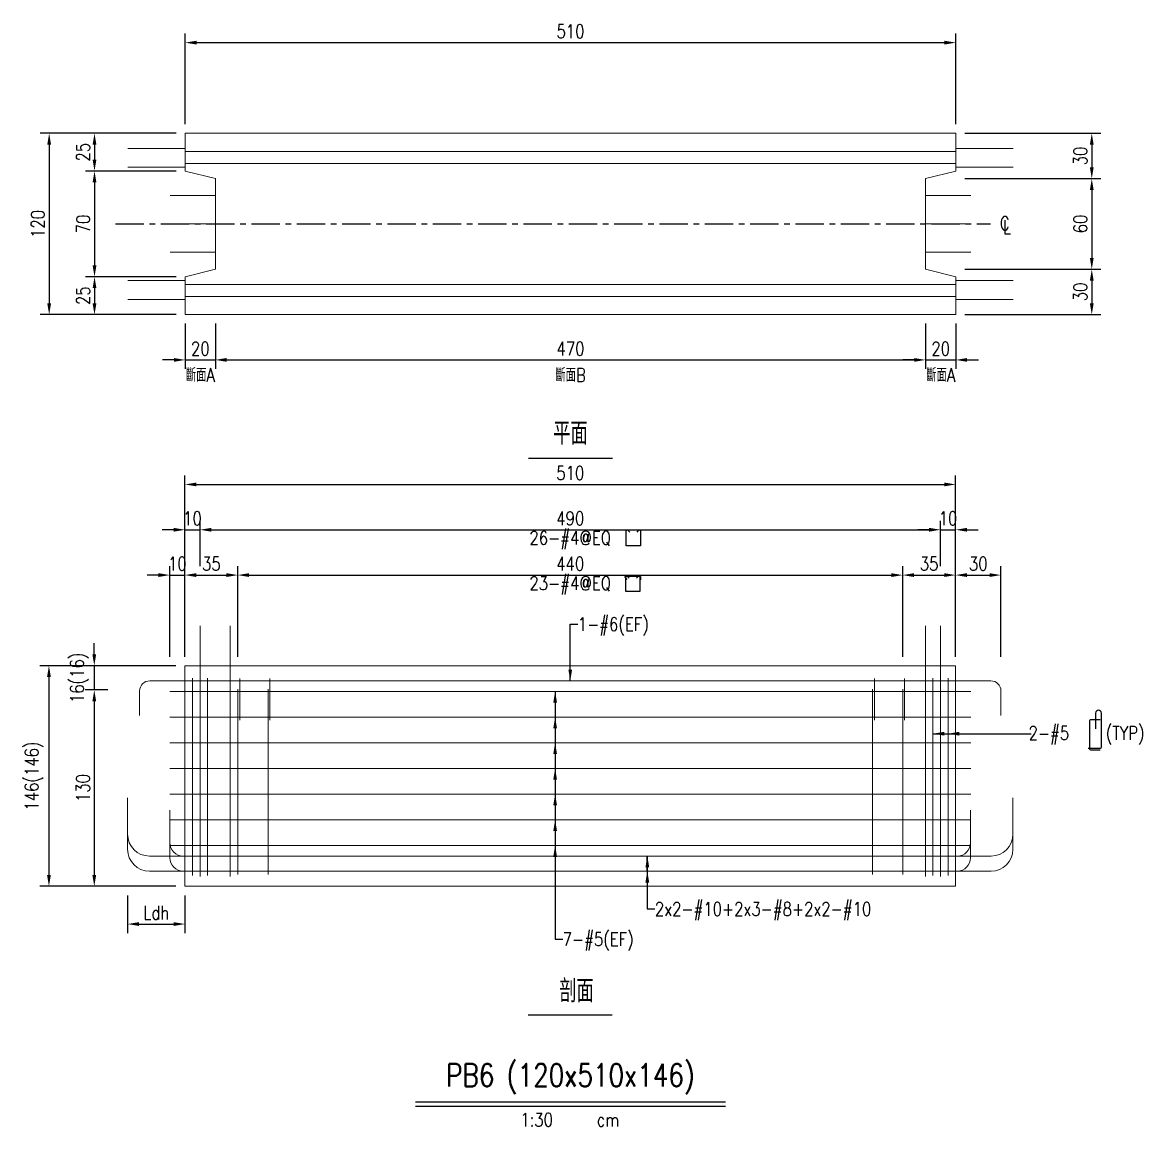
# Model space of a CAD drawing. Extents: x -4754 to 10419, y -19960 to 3841.
# Drawn here: x 9506 to 10247, y 1833 to 2564 of the extents above; entities that cross this region are included whole.
import ezdxf
from ezdxf.enums import TextEntityAlignment as Align

# ---------------------------------------------------------------- set-up
doc = ezdxf.new("R2010")
doc.units = 0
doc.header["$LTSCALE"] = 3
doc.linetypes.add('CENTER', pattern=[2, 1.25, -0.25, 0.25, -0.25])
doc.layers.get('0').update_dxf_attribs({"linetype": 'CONTINUOUS'})
doc.layers.add('HB_0', color=7, linetype='CONTINUOUS', transparency=0.5)
for name, color, linetype in [('HB_DIM', 1, 'CONTINUOUS'), ('HB_TXT_CTEXT', 2, 'CONTINUOUS'), ('鋼筋', 3, 'CONTINUOUS')]:
    doc.layers.add(name, color=color, linetype=linetype)
doc.styles.get("Standard").update_dxf_attribs({"font": 'ROMANS.shx', "width": 0.8, "bigfont": 'LCHINA.shx'})
doc.dimstyles.new('30', dxfattribs={"dimscale": 3, "dimtxt": 3, "dimasz": 2.5, "dimexe": 2, "dimexo": 2, "dimgap": 1, "dimtad": 1, "dimdsep": 46, "dimtxsty": 'Standard', "dimcen": 0, "dimclrd": 256, "dimclre": 256, "dimclrt": 2, "dimadec": 0, "dimazin": 0, "dimtfac": 1, "dimtix": 1, "dimtmove": 2, "dimatfit": 3, "dimfxl": 1, "dimtolj": 1, "dimtzin": 0, "dimarcsym": 0})

# ---------------------------------------------------------------- blocks, each defined once
blk = doc.blocks.new('beam_Topview')
at = {"layer": 'HB_TXT_CTEXT', "color": 4, "linetype": 'Continuous'}
blk.add_line((-27.76, 0), (27.76, 0), dxfattribs=at)
at = {"layer": 'HB_TXT_CTEXT', "color": 4, "linetype": 'Continuous', "width": 0.8}
blk.add_text('平面', height=15, rotation=360, dxfattribs=at).set_placement((0, 16.5), align=Align.MIDDLE)
blk = doc.blocks.new('beam_title')
at = {"layer": 'HB_TXT_CTEXT', "color": 3, "linetype": 'Continuous'}
blk.add_line((-102.52, 3), (102.52, 3), dxfattribs=at)
at = {"layer": 'HB_TXT_CTEXT', "color": 1, "linetype": 'Continuous'}
blk.add_line((-102.52, 0), (102.52, 0), dxfattribs=at)
at = {"color": 3, "linetype": 'Continuous', "width": 0.8}
blk.add_attdef('A', text='', height=15, dxfattribs=at).set_placement((0, 19.49), align=Align.MIDDLE)
at = {"color": 2, "linetype": 'Continuous', "width": 0.8}
for tag, p in [('1:30', (-22.44, -9)), ('CM', (24.84, -9))]:
    blk.add_attdef(tag, text='', height=9, dxfattribs=at).set_placement(p, align=Align.MIDDLE)
blk = doc.blocks.new('*D257')
at = {"layer": 'HB_DIM', "linetype": 'Continuous', "lineweight": -2}
for p, q in [((9613.72, 2496.95), (9613.72, 2556.95)), ((9621.22, 2550.95), (10116.22, 2550.95)), ((10123.72, 2496.95), (10123.72, 2556.95))]:
    blk.add_line(p, q, dxfattribs=at)
at = {"layer": 'HB_DIM'}
for points in [[(9621.22, 2552.2), (9621.22, 2549.7), (9613.72, 2550.95)], [(10116.22, 2549.7), (10116.22, 2552.2), (10123.72, 2550.95)]]:
    blk.add_solid(points, dxfattribs=at)
at = {"layer": 'HB_DIM', "color": 2, "linetype": 'Continuous', "insert": (9868.72, 2558.45), "char_height": 9, "attachment_point": 5, "rotation": 0}
blk.add_mtext('\\A1;510', dxfattribs=at)
blk = doc.blocks.new('*D258')
at = {"layer": 'HB_DIM', "linetype": 'Continuous', "lineweight": -2}
for p, q in [((9613.72, 2364.95), (9613.72, 2334.95)), ((9633.72, 2364.95), (9633.72, 2334.95)), ((9606.22, 2340.95), (9598.72, 2340.95)), ((9613.72, 2340.95), (9633.72, 2340.95)), ((9641.22, 2340.95), (9648.72, 2340.95))]:
    blk.add_line(p, q, dxfattribs=at)
at = {"layer": 'HB_DIM'}
for points in [[(9606.22, 2339.7), (9606.22, 2342.2), (9613.72, 2340.95)], [(9641.22, 2342.2), (9641.22, 2339.7), (9633.72, 2340.95)]]:
    blk.add_solid(points, dxfattribs=at)
at = {"layer": 'HB_DIM', "color": 2, "linetype": 'Continuous', "insert": (9623.72, 2348.45), "char_height": 9, "attachment_point": 5, "rotation": 0}
blk.add_mtext('\\A1;20', dxfattribs=at)
blk = doc.blocks.new('*D259')
at = {"layer": 'HB_DIM', "linetype": 'Continuous', "lineweight": -2}
for p, q in [((9633.72, 2364.95), (9633.72, 2334.95)), ((10103.72, 2364.95), (10103.72, 2334.95)), ((9641.22, 2340.95), (10096.22, 2340.95))]:
    blk.add_line(p, q, dxfattribs=at)
at = {"layer": 'HB_DIM'}
for points in [[(9641.22, 2342.2), (9641.22, 2339.7), (9633.72, 2340.95)], [(10096.22, 2339.7), (10096.22, 2342.2), (10103.72, 2340.95)]]:
    blk.add_solid(points, dxfattribs=at)
at = {"layer": 'HB_DIM', "color": 2, "linetype": 'Continuous', "insert": (9868.72, 2348.45), "char_height": 9, "attachment_point": 5, "rotation": 0}
blk.add_mtext('\\A1;470', dxfattribs=at)
blk = doc.blocks.new('*D260')
at = {"layer": 'HB_DIM', "linetype": 'Continuous', "lineweight": -2}
for p, q in [((10103.72, 2364.95), (10103.72, 2334.95)), ((10123.72, 2364.95), (10123.72, 2334.95)), ((10096.22, 2340.95), (10088.72, 2340.95)), ((10103.72, 2340.95), (10123.72, 2340.95)), ((10131.22, 2340.95), (10138.72, 2340.95))]:
    blk.add_line(p, q, dxfattribs=at)
at = {"layer": 'HB_DIM'}
for points in [[(10096.22, 2339.7), (10096.22, 2342.2), (10103.72, 2340.95)], [(10131.22, 2342.2), (10131.22, 2339.7), (10123.72, 2340.95)]]:
    blk.add_solid(points, dxfattribs=at)
at = {"layer": 'HB_DIM', "color": 2, "linetype": 'Continuous', "insert": (10113.72, 2348.45), "char_height": 9, "attachment_point": 5, "rotation": 0}
blk.add_mtext('\\A1;20', dxfattribs=at)
blk = doc.blocks.new('*D261')
at = {"layer": 'HB_DIM', "linetype": 'Continuous', "lineweight": -2}
for p, q in [((9607.72, 2490.95), (9517.72, 2490.95)), ((9523.72, 2483.45), (9523.72, 2378.45)), ((9607.72, 2370.95), (9517.72, 2370.95))]:
    blk.add_line(p, q, dxfattribs=at)
at = {"layer": 'HB_DIM'}
for points in [[(9524.97, 2483.45), (9522.47, 2483.45), (9523.72, 2490.95)], [(9522.47, 2378.45), (9524.97, 2378.45), (9523.72, 2370.95)]]:
    blk.add_solid(points, dxfattribs=at)
at = {"layer": 'HB_DIM', "color": 2, "linetype": 'Continuous', "insert": (9516.22, 2430.95), "char_height": 9, "attachment_point": 5, "rotation": 90}
blk.add_mtext('\\A1;120', dxfattribs=at)
blk = doc.blocks.new('*D262')
at = {"layer": 'HB_DIM', "linetype": 'Continuous', "lineweight": -2}
for p, q in [((9607.72, 2490.95), (9547.72, 2490.95)), ((9553.72, 2483.45), (9553.72, 2473.45)), ((9607.72, 2465.95), (9547.72, 2465.95))]:
    blk.add_line(p, q, dxfattribs=at)
at = {"layer": 'HB_DIM'}
for points in [[(9554.97, 2483.45), (9552.47, 2483.45), (9553.72, 2490.95)], [(9552.47, 2473.45), (9554.97, 2473.45), (9553.72, 2465.95)]]:
    blk.add_solid(points, dxfattribs=at)
at = {"layer": 'HB_DIM', "color": 2, "linetype": 'Continuous', "insert": (9546.22, 2478.45), "char_height": 9, "attachment_point": 5, "rotation": 90}
blk.add_mtext('\\A1;25', dxfattribs=at)
blk = doc.blocks.new('*D263')
at = {"layer": 'HB_DIM', "linetype": 'Continuous', "lineweight": -2}
for p, q in [((9607.72, 2465.95), (9547.72, 2465.95)), ((9553.72, 2458.45), (9553.72, 2403.45)), ((9607.72, 2395.95), (9547.72, 2395.95))]:
    blk.add_line(p, q, dxfattribs=at)
at = {"layer": 'HB_DIM'}
for points in [[(9554.97, 2458.45), (9552.47, 2458.45), (9553.72, 2465.95)], [(9552.47, 2403.45), (9554.97, 2403.45), (9553.72, 2395.95)]]:
    blk.add_solid(points, dxfattribs=at)
at = {"layer": 'HB_DIM', "color": 2, "linetype": 'Continuous', "insert": (9546.22, 2430.95), "char_height": 9, "attachment_point": 5, "rotation": 90}
blk.add_mtext('\\A1;70', dxfattribs=at)
blk = doc.blocks.new('*D264')
at = {"layer": 'HB_DIM', "linetype": 'Continuous', "lineweight": -2}
for p, q in [((9607.72, 2395.95), (9547.72, 2395.95)), ((9553.72, 2388.45), (9553.72, 2378.45)), ((9607.72, 2370.95), (9547.72, 2370.95))]:
    blk.add_line(p, q, dxfattribs=at)
at = {"layer": 'HB_DIM'}
for points in [[(9554.97, 2388.45), (9552.47, 2388.45), (9553.72, 2395.95)], [(9552.47, 2378.45), (9554.97, 2378.45), (9553.72, 2370.95)]]:
    blk.add_solid(points, dxfattribs=at)
at = {"layer": 'HB_DIM', "color": 2, "linetype": 'Continuous', "insert": (9546.22, 2383.45), "char_height": 9, "attachment_point": 5, "rotation": 90}
blk.add_mtext('\\A1;25', dxfattribs=at)
blk = doc.blocks.new('*D265')
at = {"layer": 'HB_DIM', "linetype": 'Continuous', "lineweight": -2}
for p, q in [((10129.72, 2490.95), (10219.72, 2490.95)), ((10213.72, 2483.45), (10213.72, 2468.45)), ((10129.72, 2460.95), (10219.72, 2460.95))]:
    blk.add_line(p, q, dxfattribs=at)
at = {"layer": 'HB_DIM'}
for points in [[(10214.97, 2483.45), (10212.47, 2483.45), (10213.72, 2490.95)], [(10212.47, 2468.45), (10214.97, 2468.45), (10213.72, 2460.95)]]:
    blk.add_solid(points, dxfattribs=at)
at = {"layer": 'HB_DIM', "color": 2, "linetype": 'Continuous', "insert": (10206.22, 2475.95), "char_height": 9, "attachment_point": 5, "rotation": 90}
blk.add_mtext('\\A1;30', dxfattribs=at)
blk = doc.blocks.new('*D266')
at = {"layer": 'HB_DIM', "linetype": 'Continuous', "lineweight": -2}
for p, q in [((10129.72, 2460.95), (10219.72, 2460.95)), ((10213.72, 2453.45), (10213.72, 2408.45)), ((10129.72, 2400.95), (10219.72, 2400.95))]:
    blk.add_line(p, q, dxfattribs=at)
at = {"layer": 'HB_DIM'}
for points in [[(10214.97, 2453.45), (10212.47, 2453.45), (10213.72, 2460.95)], [(10212.47, 2408.45), (10214.97, 2408.45), (10213.72, 2400.95)]]:
    blk.add_solid(points, dxfattribs=at)
at = {"layer": 'HB_DIM', "color": 2, "linetype": 'Continuous', "insert": (10206.22, 2430.95), "char_height": 9, "attachment_point": 5, "rotation": 90}
blk.add_mtext('\\A1;60', dxfattribs=at)
blk = doc.blocks.new('*D267')
at = {"layer": 'HB_DIM', "linetype": 'Continuous', "lineweight": -2}
for p, q in [((10129.72, 2400.95), (10219.72, 2400.95)), ((10213.72, 2393.45), (10213.72, 2378.45)), ((10129.72, 2370.95), (10219.72, 2370.95))]:
    blk.add_line(p, q, dxfattribs=at)
at = {"layer": 'HB_DIM'}
for points in [[(10214.97, 2393.45), (10212.47, 2393.45), (10213.72, 2400.95)], [(10212.47, 2378.45), (10214.97, 2378.45), (10213.72, 2370.95)]]:
    blk.add_solid(points, dxfattribs=at)
at = {"layer": 'HB_DIM', "color": 2, "linetype": 'Continuous', "insert": (10206.22, 2385.95), "char_height": 9, "attachment_point": 5, "rotation": 90}
blk.add_mtext('\\A1;30', dxfattribs=at)
blk = doc.blocks.new('cl')
at = {"layer": 'HB_TXT_CTEXT', "linetype": 'Continuous', "width": 0.8}
for s, p in [('C', (-0.18, 0.11)), ('L', (0.23, -0.56))]:
    blk.add_text(s, height=2.5, dxfattribs=at).set_placement(p, align=Align.MIDDLE)
blk = doc.blocks.new('beam_SectionSide')
at = {"layer": 'HB_TXT_CTEXT', "color": 4, "linetype": 'Continuous'}
blk.add_line((-27.76, 0), (27.76, 0), dxfattribs=at)
at = {"layer": 'HB_TXT_CTEXT', "color": 4, "linetype": 'Continuous', "width": 0.8}
blk.add_text(' 剖面', height=15, rotation=360, dxfattribs=at).set_placement((0, 16.5), align=Align.MIDDLE)
blk = doc.blocks.new('rebar_arrowD')
at = {"color": 1, "linetype": 'Continuous'}
blk.add_solid([(-1.25, -7.5), (0, 0), (1.25, -7.5)], dxfattribs=at)
blk = doc.blocks.new('*D510')
at = {"layer": 'HB_DIM', "linetype": 'Continuous', "lineweight": -2}
for p, q in [((9575.62, 1986.51), (9575.62, 1961.51)), ((9613.57, 1986.51), (9613.57, 1961.51)), ((9583.12, 1967.51), (9606.07, 1967.51))]:
    blk.add_line(p, q, dxfattribs=at)
at = {"layer": 'HB_DIM'}
for points in [[(9583.12, 1968.76), (9583.12, 1966.26), (9575.62, 1967.51)], [(9606.07, 1966.26), (9606.07, 1968.76), (9613.57, 1967.51)]]:
    blk.add_solid(points, dxfattribs=at)
at = {"layer": 'HB_DIM', "color": 2, "linetype": 'Continuous', "insert": (9594.6, 1975.01), "char_height": 9, "attachment_point": 5, "rotation": 0}
blk.add_mtext('\\A1;Ldh', dxfattribs=at)
blk = doc.blocks.new('rebar_arrowU')
at = {"color": 1, "linetype": 'Continuous'}
blk.add_solid([(-1.25, -7.5), (0, 0), (1.25, -7.5)], dxfattribs=at)
blk = doc.blocks.new('rebar_arrowL')
at = {"color": 1, "linetype": 'Continuous', "extrusion": (0, 0, -1)}
blk.add_solid([(-7.5, 1.25), (0, 0), (-7.5, -1.25)], dxfattribs=at)
blk = doc.blocks.new('rebar_2Tie_180_90')
at = {"layer": 'HB_TXT_CTEXT', "linetype": 'Continuous'}
for points in [[(46.52, -8.69), (46.52, 13.68, 1), (42.68, 13.68), (42.68, 3.28)], [(45.67, 9.28), (39.8, 9.28, 0.414214), (38.6, 8.08), (38.6, -9.57)], [(46.52, -8.69, -0.414214), (45.32, -9.89), (37.81, -9.89)], [(38.6, -9.57, 0.414214), (39.8, -10.77), (45.67, -10.77)]]:
    blk.add_lwpolyline(points, format="xyb", dxfattribs=at)
at = {"color": 2, "linetype": 'Continuous', "width": 0.8}
for tag, p in [('2-D16', (-1.67, 0.43)), ('(TYP)', (49.39, 0.45))]:
    blk.add_attdef(tag, text='', height=9, dxfattribs=at).set_placement(p, align=Align.MIDDLE_LEFT)
blk = doc.blocks.new('*D511')
at = {"layer": 'HB_DIM', "linetype": 'Continuous', "lineweight": -2}
for p, q in [((9613.57, 2144.51), (9613.57, 2264.51)), ((10123.57, 2144.51), (10123.57, 2264.51)), ((9621.07, 2258.51), (10116.07, 2258.51))]:
    blk.add_line(p, q, dxfattribs=at)
at = {"layer": 'HB_DIM'}
for points in [[(9621.07, 2259.76), (9621.07, 2257.26), (9613.57, 2258.51)], [(10116.07, 2257.26), (10116.07, 2259.76), (10123.57, 2258.51)]]:
    blk.add_solid(points, dxfattribs=at)
at = {"layer": 'HB_DIM', "color": 2, "linetype": 'Continuous', "insert": (9868.57, 2266.01), "char_height": 9, "attachment_point": 5, "rotation": 0}
blk.add_mtext('\\A1;510', dxfattribs=at)
blk = doc.blocks.new('*D512')
at = {"layer": 'HB_DIM', "linetype": 'Continuous', "lineweight": -2}
for p, q in [((9613.57, 2204.51), (9613.57, 2234.51)), ((9623.57, 2204.51), (9623.57, 2234.51)), ((9606.07, 2228.51), (9598.57, 2228.51)), ((9613.57, 2228.51), (9623.57, 2228.51)), ((9631.07, 2228.51), (9638.57, 2228.51))]:
    blk.add_line(p, q, dxfattribs=at)
at = {"layer": 'HB_DIM'}
for points in [[(9606.07, 2227.26), (9606.07, 2229.76), (9613.57, 2228.51)], [(9631.07, 2229.76), (9631.07, 2227.26), (9623.57, 2228.51)]]:
    blk.add_solid(points, dxfattribs=at)
at = {"layer": 'HB_DIM', "color": 2, "linetype": 'Continuous', "insert": (9618.57, 2236.01), "char_height": 9, "attachment_point": 5, "rotation": 0}
blk.add_mtext('\\A1;10', dxfattribs=at)
blk = doc.blocks.new('*D513')
at = {"layer": 'HB_DIM', "linetype": 'Continuous', "lineweight": -2}
for p, q in [((9623.57, 2204.51), (9623.57, 2234.51)), ((10113.57, 2204.51), (10113.57, 2234.51)), ((9631.07, 2228.51), (10106.07, 2228.51))]:
    blk.add_line(p, q, dxfattribs=at)
at = {"layer": 'HB_DIM'}
for points in [[(9631.07, 2229.76), (9631.07, 2227.26), (9623.57, 2228.51)], [(10106.07, 2227.26), (10106.07, 2229.76), (10113.57, 2228.51)]]:
    blk.add_solid(points, dxfattribs=at)
at = {"layer": 'HB_DIM', "color": 2, "linetype": 'Continuous', "insert": (9868.57, 2236.01), "char_height": 9, "attachment_point": 5, "rotation": 0}
blk.add_mtext('\\A1;490', dxfattribs=at)
blk = doc.blocks.new('*D514')
at = {"layer": 'HB_DIM', "linetype": 'Continuous', "lineweight": -2}
for p, q in [((10113.57, 2204.51), (10113.57, 2234.51)), ((10123.57, 2204.51), (10123.57, 2234.51)), ((10106.07, 2228.51), (10098.57, 2228.51)), ((10113.57, 2228.51), (10123.57, 2228.51)), ((10131.07, 2228.51), (10138.57, 2228.51))]:
    blk.add_line(p, q, dxfattribs=at)
at = {"layer": 'HB_DIM'}
for points in [[(10106.07, 2227.26), (10106.07, 2229.76), (10113.57, 2228.51)], [(10131.07, 2229.76), (10131.07, 2227.26), (10123.57, 2228.51)]]:
    blk.add_solid(points, dxfattribs=at)
at = {"layer": 'HB_DIM', "color": 2, "linetype": 'Continuous', "insert": (10118.57, 2236.01), "char_height": 9, "attachment_point": 5, "rotation": 0}
blk.add_mtext('\\A1;10', dxfattribs=at)
blk = doc.blocks.new('*D515')
at = {"layer": 'HB_DIM', "linetype": 'Continuous', "lineweight": -2}
for p, q in [((9603.57, 2144.51), (9603.57, 2204.51)), ((9613.57, 2144.51), (9613.57, 2204.51)), ((9596.07, 2198.51), (9588.57, 2198.51)), ((9603.57, 2198.51), (9613.57, 2198.51)), ((9621.07, 2198.51), (9628.57, 2198.51))]:
    blk.add_line(p, q, dxfattribs=at)
at = {"layer": 'HB_DIM'}
for points in [[(9596.07, 2197.26), (9596.07, 2199.76), (9603.57, 2198.51)], [(9621.07, 2199.76), (9621.07, 2197.26), (9613.57, 2198.51)]]:
    blk.add_solid(points, dxfattribs=at)
at = {"layer": 'HB_DIM', "color": 2, "linetype": 'Continuous', "insert": (9608.57, 2206.01), "char_height": 9, "attachment_point": 5, "rotation": 0}
blk.add_mtext('\\A1;10', dxfattribs=at)
blk = doc.blocks.new('*D516')
at = {"layer": 'HB_DIM', "linetype": 'Continuous', "lineweight": -2}
for p, q in [((9613.57, 2144.51), (9613.57, 2204.51)), ((9648.57, 2144.51), (9648.57, 2204.51)), ((9621.07, 2198.51), (9641.07, 2198.51))]:
    blk.add_line(p, q, dxfattribs=at)
at = {"layer": 'HB_DIM'}
for points in [[(9621.07, 2199.76), (9621.07, 2197.26), (9613.57, 2198.51)], [(9641.07, 2197.26), (9641.07, 2199.76), (9648.57, 2198.51)]]:
    blk.add_solid(points, dxfattribs=at)
at = {"layer": 'HB_DIM', "color": 2, "linetype": 'Continuous', "insert": (9631.07, 2206.01), "char_height": 9, "attachment_point": 5, "rotation": 0}
blk.add_mtext('\\A1;35', dxfattribs=at)
blk = doc.blocks.new('*D517')
at = {"layer": 'HB_DIM', "linetype": 'Continuous', "lineweight": -2}
for p, q in [((9648.57, 2144.51), (9648.57, 2204.51)), ((10088.57, 2144.51), (10088.57, 2204.51)), ((9656.07, 2198.51), (10081.07, 2198.51))]:
    blk.add_line(p, q, dxfattribs=at)
at = {"layer": 'HB_DIM'}
for points in [[(9656.07, 2199.76), (9656.07, 2197.26), (9648.57, 2198.51)], [(10081.07, 2197.26), (10081.07, 2199.76), (10088.57, 2198.51)]]:
    blk.add_solid(points, dxfattribs=at)
at = {"layer": 'HB_DIM', "color": 2, "linetype": 'Continuous', "insert": (9868.57, 2206.01), "char_height": 9, "attachment_point": 5, "rotation": 0}
blk.add_mtext('\\A1;440', dxfattribs=at)
blk = doc.blocks.new('*D518')
at = {"layer": 'HB_DIM', "linetype": 'Continuous', "lineweight": -2}
for p, q in [((10088.57, 2144.51), (10088.57, 2204.51)), ((10123.57, 2144.51), (10123.57, 2204.51)), ((10096.07, 2198.51), (10116.07, 2198.51))]:
    blk.add_line(p, q, dxfattribs=at)
at = {"layer": 'HB_DIM'}
for points in [[(10096.07, 2199.76), (10096.07, 2197.26), (10088.57, 2198.51)], [(10116.07, 2197.26), (10116.07, 2199.76), (10123.57, 2198.51)]]:
    blk.add_solid(points, dxfattribs=at)
at = {"layer": 'HB_DIM', "color": 2, "linetype": 'Continuous', "insert": (10106.07, 2206.01), "char_height": 9, "attachment_point": 5, "rotation": 0}
blk.add_mtext('\\A1;35', dxfattribs=at)
blk = doc.blocks.new('*D519')
at = {"layer": 'HB_DIM', "linetype": 'Continuous', "lineweight": -2}
for p, q in [((10123.57, 2144.51), (10123.57, 2204.51)), ((10153.57, 2144.51), (10153.57, 2204.51)), ((10131.07, 2198.51), (10146.07, 2198.51))]:
    blk.add_line(p, q, dxfattribs=at)
at = {"layer": 'HB_DIM'}
for points in [[(10131.07, 2199.76), (10131.07, 2197.26), (10123.57, 2198.51)], [(10146.07, 2197.26), (10146.07, 2199.76), (10153.57, 2198.51)]]:
    blk.add_solid(points, dxfattribs=at)
at = {"layer": 'HB_DIM', "color": 2, "linetype": 'Continuous', "insert": (10138.57, 2206.01), "char_height": 9, "attachment_point": 5, "rotation": 0}
blk.add_mtext('\\A1;30', dxfattribs=at)
blk = doc.blocks.new('*D520')
at = {"layer": 'HB_DIM', "linetype": 'Continuous', "lineweight": -2}
for p, q in [((9607.57, 2138.51), (9517.57, 2138.51)), ((9523.57, 2131.01), (9523.57, 2000.01)), ((9607.57, 1992.51), (9517.57, 1992.51))]:
    blk.add_line(p, q, dxfattribs=at)
at = {"layer": 'HB_DIM'}
for points in [[(9524.82, 2131.01), (9522.32, 2131.01), (9523.57, 2138.51)], [(9522.32, 2000.01), (9524.82, 2000.01), (9523.57, 1992.51)]]:
    blk.add_solid(points, dxfattribs=at)
at = {"layer": 'HB_DIM', "color": 2, "linetype": 'Continuous', "insert": (9513.72, 2065.51), "char_height": 9, "attachment_point": 5, "rotation": 90}
blk.add_mtext('\\A1;146(146)', dxfattribs=at)
blk = doc.blocks.new('*D521')
at = {"layer": 'HB_DIM', "linetype": 'Continuous', "lineweight": -2}
for p, q in [((9553.57, 2146.01), (9553.57, 2153.51)), ((9607.57, 2138.51), (9547.57, 2138.51)), ((9553.57, 2138.51), (9553.57, 2122.51)), ((9562.57, 2122.51), (9547.57, 2122.51)), ((9553.57, 2115.01), (9553.57, 2107.51))]:
    blk.add_line(p, q, dxfattribs=at)
at = {"layer": 'HB_DIM'}
for points in [[(9552.32, 2146.01), (9554.82, 2146.01), (9553.57, 2138.51)], [(9554.82, 2115.01), (9552.32, 2115.01), (9553.57, 2122.51)]]:
    blk.add_solid(points, dxfattribs=at)
at = {"layer": 'HB_DIM', "color": 2, "linetype": 'Continuous', "insert": (9543.72, 2130.51), "char_height": 9, "attachment_point": 5, "rotation": 90}
blk.add_mtext('\\A1;16(16)', dxfattribs=at)
blk = doc.blocks.new('*D522')
at = {"layer": 'HB_DIM', "linetype": 'Continuous', "lineweight": -2}
for p, q in [((9562.57, 2122.51), (9547.57, 2122.51)), ((9553.57, 2115.01), (9553.57, 2000.01)), ((9607.57, 1992.51), (9547.57, 1992.51))]:
    blk.add_line(p, q, dxfattribs=at)
at = {"layer": 'HB_DIM'}
for points in [[(9554.82, 2115.01), (9552.32, 2115.01), (9553.57, 2122.51)], [(9552.32, 2000.01), (9554.82, 2000.01), (9553.57, 1992.51)]]:
    blk.add_solid(points, dxfattribs=at)
at = {"layer": 'HB_DIM', "color": 2, "linetype": 'Continuous', "insert": (9546.07, 2057.51), "char_height": 9, "attachment_point": 5, "rotation": 90}
blk.add_mtext('\\A1;130', dxfattribs=at)
blk = doc.blocks.new('dim_rebar_HoopU')
at = {"linetype": 'Continuous'}
blk.add_lwpolyline([(44.17, 4.47), (45.41, 5.71, -0.668179), (46.47, 5.27), (46.47, -4.68), (37.02, -4.68), (37.02, 5.27, -0.668179), (38.09, 5.71), (39.33, 4.47)], format="xyb", dxfattribs=at)
at = {"linetype": 'Continuous', "width": 0.8}
blk.add_attdef('25-D13@EQ', text='', height=9, dxfattribs=at).set_placement((0, 0), align=Align.MIDDLE)
blk = doc.blocks.new('dim_rebar_HoopUwithTie')
at = {"linetype": 'Continuous'}
for points in [[(37.71, 3.13), (36.52, 4.32, -0.668179), (36.95, 5.34), (45.82, 5.34, -0.414214), (46.42, 4.74), (46.42, 2.79)], [(43.88, 4.04), (45.07, 5.23, -0.668179), (46.09, 4.81), (46.09, -4.89), (36.68, -4.89), (36.68, 4.81, -0.668179), (37.71, 5.23), (38.89, 4.04)]]:
    blk.add_lwpolyline(points, format="xyb", dxfattribs=at)
at = {"linetype": 'Continuous', "width": 0.8}
blk.add_attdef('22-D13@EQ', text='', height=9, dxfattribs=at).set_placement((0, 0), align=Align.MIDDLE)

msp = doc.modelspace()

# ---------------------------------------------------------------- linework, layer by layer
at = {"layer": 'HB_0', "lineweight": 5}
for p, q in [((9613.723, 2490.95, -146), (9633.723, 2490.95, -146)), ((9613.723, 2478.95, -146), (9613.723, 2490.95, -146)), ((9633.723, 2490.95, -146), (10103.723, 2490.95, -146)), ((10103.723, 2490.95, -146), (10123.723, 2490.95, -146)), ((10123.723, 2490.95, -146), (10123.723, 2478.95, -146)), ((9613.723, 2478.95, -146), (9633.723, 2478.95, -146)), ((9613.723, 2470.95, -130), (9613.723, 2478.95, -146)), ((9633.723, 2478.95, -146), (9613.723, 2478.95, -146)), ((10103.723, 2478.95, -146), (9633.723, 2478.95, -146)), ((9633.723, 2478.95, -146), (10103.723, 2478.95, -146)), ((10103.723, 2478.95, -146), (10123.723, 2478.95, -146)), ((10123.723, 2478.95, -146), (10103.723, 2478.95, -146)), ((10123.723, 2478.95, -146), (10123.723, 2470.95, -130)), ((9613.723, 2470.95, -130), (9633.723, 2470.95, -130)), ((9613.723, 2465.95, -130), (9613.723, 2470.95, -130)), ((9633.723, 2470.95, -130), (9613.723, 2470.95, -130)), ((10103.723, 2470.95, -130), (9633.723, 2470.95, -130)), ((9633.723, 2470.95, -130), (10103.723, 2470.95, -130)), ((10103.723, 2470.95, -130), (10123.723, 2470.95, -130)), ((10123.723, 2470.95, -130), (10103.723, 2470.95, -130)), ((10123.723, 2470.95, -130), (10123.723, 2465.95, -130)), ((9633.723, 2460.95, -130), (9613.723, 2465.95, -130)), ((10123.723, 2465.95, -130), (10103.723, 2460.95, -130)), ((9633.723, 2400.95, -130), (9633.723, 2460.95, -130)), ((10103.723, 2460.95, -130), (10103.723, 2400.95, -130)), ((9613.723, 2395.95, -130), (9633.723, 2400.95, -130)), ((9613.723, 2390.95, -130), (9613.723, 2395.95, -130)), ((10103.723, 2400.95, -130), (10123.723, 2395.95, -130)), ((10123.723, 2395.95, -130), (10123.723, 2390.95, -130)), ((9633.723, 2390.95, -130), (9613.723, 2390.95, -130)), ((9613.723, 2390.95, -130), (9633.723, 2390.95, -130)), ((9613.723, 2382.95, -146), (9613.723, 2390.95, -130)), ((9633.723, 2390.95, -130), (10103.723, 2390.95, -130)), ((10103.723, 2390.95, -130), (9633.723, 2390.95, -130)), ((10123.723, 2390.95, -130), (10103.723, 2390.95, -130)), ((10103.723, 2390.95, -130), (10123.723, 2390.95, -130)), ((10123.723, 2390.95, -130), (10123.723, 2382.95, -146)), ((9633.723, 2382.95, -146), (9613.723, 2382.95, -146)), ((9613.723, 2382.95, -146), (9633.723, 2382.95, -146)), ((9613.723, 2370.95, -146), (9613.723, 2382.95, -146)), ((10103.723, 2382.95, -146), (9633.723, 2382.95, -146)), ((9633.723, 2382.95, -146), (10103.723, 2382.95, -146)), ((10123.723, 2382.95, -146), (10103.723, 2382.95, -146)), ((10103.723, 2382.95, -146), (10123.723, 2382.95, -146)), ((10123.723, 2382.95, -146), (10123.723, 2370.95, -146)), ((9633.723, 2370.95, -146), (9613.723, 2370.95, -146)), ((10103.723, 2370.95, -146), (9633.723, 2370.95, -146)), ((10123.723, 2370.95, -146), (10103.723, 2370.95, -146)), ((9633.573, 2138.507), (9613.573, 2138.507)), ((9613.573, 2138.507), (9613.573, 2122.507, 8)), ((9633.573, 2138.507, 108), (9613.573, 2138.507, 108)), ((9613.573, 2138.507, 108), (9613.573, 1992.507, 108)), ((10103.573, 2138.507, 108), (9633.573, 2138.507, 108)), ((10103.573, 2138.507), (9633.573, 2138.507)), ((10123.573, 2138.507), (10103.573, 2138.507)), ((10123.573, 2138.507, 108), (10103.573, 2138.507, 108)), ((10123.573, 2122.507, 8), (10123.573, 2138.507)), ((10123.573, 1992.507, 108), (10123.573, 2138.507, 108)), ((9613.573, 2122.507, 13), (9613.573, 1992.507, 13)), ((10123.573, 1992.507, 13), (10123.573, 2122.507, 13)), ((9613.573, 1992.507, 13), (9633.573, 1992.507, 18)), ((9613.573, 1992.507, 108), (9633.573, 1992.507, 108)), ((9633.573, 1992.507, 108), (10103.573, 1992.507, 108)), ((10103.573, 1992.507, 18), (10123.573, 1992.507, 13)), ((10103.573, 1992.507, 108), (10123.573, 1992.507, 108))]:
    msp.add_line(p, q, dxfattribs=at)
at = {"layer": 'HB_0', "color": 1, "linetype": 'CENTER', "ltscale": 5}
msp.add_lwpolyline([(9567.723, 2430.95), (10146.723, 2430.95)], dxfattribs=at)
at = {"layer": 'HB_TXT_CTEXT', "color": 1, "linetype": 'Continuous'}
for points in [[(9868.573, 2128.507), (9868.573, 2136.007), (9868.573, 2166.007), (9873.573, 2166.007)], [(9858.573, 2121.507), (9858.573, 2019.507), (9858.573, 1957.507), (9863.573, 1957.507)], [(10108.573, 2093.507), (10118.573, 2093.507), (10173.573, 2093.507)], [(9919.573, 2002.507), (9919.573, 2012.507), (9919.573, 1992.507), (9919.573, 1977.507), (9924.573, 1977.507)]]:
    msp.add_lwpolyline(points, dxfattribs=at)
at = {"layer": '鋼筋', "lineweight": 5}
for p, q in [((9575.771, 2480.95, -24.49), (9613.723, 2480.95, -24.49)), ((9575.771, 2480.95, -34.49), (9613.723, 2480.95, -34.49)), ((10161.674, 2480.95, -10), (10123.723, 2480.95, -10)), ((10161.674, 2480.95, -20), (10123.723, 2480.95, -20)), ((9575.771, 2468.45, -24.49), (9613.723, 2468.45, -24.49)), ((9575.771, 2468.45, -34.49), (9613.723, 2468.45, -34.49)), ((10161.674, 2468.45, -10), (10123.723, 2468.45, -10)), ((10161.674, 2468.45, -20), (10123.723, 2468.45, -20)), ((9603.786, 2449.7, -18.89), (9633.723, 2449.7, -18.89)), ((9603.786, 2449.7, -28.89), (9633.723, 2449.7, -28.89)), ((10133.66, 2449.7, -10), (10103.723, 2449.7, -10)), ((10133.66, 2449.7, -20), (10103.723, 2449.7, -20)), ((9603.786, 2430.95, -18.89), (9633.723, 2430.95, -18.89)), ((9603.786, 2430.95, -28.89), (9633.723, 2430.95, -28.89)), ((10133.66, 2430.95, -10), (10103.723, 2430.95, -10)), ((10133.66, 2430.95, -20), (10103.723, 2430.95, -20)), ((9603.786, 2412.2, -18.89), (9633.723, 2412.2, -18.89)), ((9603.786, 2412.2, -28.89), (9633.723, 2412.2, -28.89)), ((10133.66, 2412.2, -10), (10103.723, 2412.2, -10)), ((10133.66, 2412.2, -20), (10103.723, 2412.2, -20)), ((9575.771, 2393.45, -24.49), (9613.723, 2393.45, -24.49)), ((9575.771, 2393.45, -34.49), (9613.723, 2393.45, -34.49)), ((10161.674, 2393.45, -10), (10123.723, 2393.45, -10)), ((10161.674, 2393.45, -20), (10123.723, 2393.45, -20)), ((9575.771, 2380.95, -24.49), (9613.723, 2380.95, -24.49)), ((9575.771, 2380.95, -34.49), (9613.723, 2380.95, -34.49)), ((10161.674, 2380.95, -10), (10123.723, 2380.95, -10)), ((10161.674, 2380.95, -20), (10123.723, 2380.95, -20)), ((9623.573, 2154.142, 14.605), (9623.573, 2161.762, 14.605)), ((9623.573, 2161.762, 8.255), (9623.573, 2002.167, 8.255)), ((9623.573, 2002.167, 87.745), (9623.573, 2161.762, 87.745)), ((9623.573, 2161.762, 81.395), (9623.573, 2154.142, 81.395)), ((9643.573, 2154.142, 14.605), (9643.573, 2161.762, 14.605)), ((9643.573, 2161.762, 8.255), (9643.573, 2002.167, 8.255)), ((9643.573, 2002.167, 87.745), (9643.573, 2161.762, 87.745)), ((9643.573, 2161.762, 81.395), (9643.573, 2154.142, 81.395)), ((10103.573, 2154.142, 14.605), (10103.573, 2161.762, 14.605)), ((10103.573, 2161.762, 8.255), (10103.573, 2002.167, 8.255)), ((10103.573, 2002.167, 87.745), (10103.573, 2161.762, 87.745)), ((10103.573, 2161.762, 81.395), (10103.573, 2154.142, 81.395)), ((10113.573, 2154.142, 14.605), (10113.573, 2161.762, 14.605)), ((10113.573, 2161.762, 8.255), (10113.573, 2002.167, 8.255)), ((10113.573, 2002.167, 87.745), (10113.573, 2161.762, 87.745)), ((10113.573, 2161.762, 81.395), (10113.573, 2154.142, 81.395)), ((9590.258, 2128.507, -2), (10146.888, 2128.507, -2)), ((9583.573, 2105.587, -2), (9583.573, 2121.822, -2)), ((9603.573, 2121.507, -2), (10133.573, 2121.507, -2)), ((9618.573, 2003.68, -6.81), (9618.573, 2126.282, -6.81)), ((9618.573, 2126.282, 1.14), (9618.573, 2102.27, 1.14)), ((9628.573, 2003.68, -6.81), (9628.573, 2126.282, -6.81)), ((9628.573, 2126.282, 1.14), (9628.573, 2102.27, 1.14)), ((9649.843, 2102.51, 1.17), (9649.843, 2126.922, 1.17)), ((9649.843, 2126.922, -5.18), (9649.843, 2102.51, -5.18)), ((9669.843, 2102.51, 1.17), (9669.843, 2126.922, 1.17)), ((9669.843, 2126.922, -5.18), (9669.843, 2102.51, -5.18)), ((10069.843, 2102.51, 1.17), (10069.843, 2126.922, 1.17)), ((10069.843, 2126.922, -5.18), (10069.843, 2102.51, -5.18)), ((10089.843, 2102.51, 1.17), (10089.843, 2126.922, 1.17)), ((10089.843, 2126.922, -5.18), (10089.843, 2102.51, -5.18)), ((10108.573, 2003.68, -6.81), (10108.573, 2126.282, -6.81)), ((10108.573, 2126.282, 1.14), (10108.573, 2102.27, 1.14)), ((10118.573, 2003.68, -6.81), (10118.573, 2126.282, -6.81)), ((10118.573, 2126.282, 1.14), (10118.573, 2102.27, 1.14)), ((10153.573, 2121.822, -2), (10153.573, 2105.587, -2)), ((9648.573, 2112.142, 2.105), (9648.573, 2119.762, 2.105)), ((9648.573, 2119.762, -4.245), (9648.573, 2003.437, -4.245)), ((9648.573, 2003.437, 100.245), (9648.573, 2119.762, 100.245)), ((9648.573, 2119.762, 93.895), (9648.573, 2112.142, 93.895)), ((9668.573, 2112.142, 2.105), (9668.573, 2119.762, 2.105)), ((9668.573, 2119.762, -4.245), (9668.573, 2003.437, -4.245)), ((9668.573, 2003.437, 100.245), (9668.573, 2119.762, 100.245)), ((9668.573, 2119.762, 93.895), (9668.573, 2112.142, 93.895)), ((10068.573, 2112.142, 2.105), (10068.573, 2119.762, 2.105)), ((10068.573, 2119.762, -4.245), (10068.573, 2003.437, -4.245)), ((10068.573, 2003.437, 100.245), (10068.573, 2119.762, 100.245)), ((10068.573, 2119.762, 93.895), (10068.573, 2112.142, 93.895)), ((10088.573, 2112.142, 2.105), (10088.573, 2119.762, 2.105)), ((10088.573, 2119.762, -4.245), (10088.573, 2003.437, -4.245)), ((10088.573, 2003.437, 100.245), (10088.573, 2119.762, 100.245)), ((10088.573, 2119.762, 93.895), (10088.573, 2112.142, 93.895)), ((9603.573, 2104.507, -2), (10133.573, 2104.507, -2)), ((9603.573, 2087.507, -2), (10133.573, 2087.507, -2)), ((9603.573, 2070.507, -2), (10133.573, 2070.507, -2)), ((9575.622, 2051.147, -2), (9575.622, 2026.997, -2)), ((9575.622, 2051.147, 10.5), (9575.622, 2026.997, 10.5)), ((9603.573, 2053.507, -2), (10133.573, 2053.507, -2)), ((10161.525, 2026.997, -2), (10161.525, 2051.147, -2)), ((10161.525, 2026.997, 10.5), (10161.525, 2051.147, 10.5)), ((9575.622, 2041.147, -2), (9575.622, 2016.997, -2)), ((9575.622, 2041.147, 10.5), (9575.622, 2016.997, 10.5)), ((9603.636, 2042.987, 29.25), (9603.636, 2021.397, 29.25)), ((10133.51, 2021.397, 29.25), (10133.51, 2042.987, 29.25)), ((10161.525, 2016.997, -2), (10161.525, 2041.147, -2)), ((10161.525, 2016.997, 10.5), (10161.525, 2041.147, 10.5)), ((9603.573, 2036.507, -2), (10133.573, 2036.507, -2)), ((9603.636, 2032.987, 29.25), (9603.636, 2011.397, 29.25)), ((10133.51, 2011.397, 29.25), (10133.51, 2032.987, 29.25)), ((9603.573, 2019.507, -2), (10133.573, 2019.507, -2)), ((9590.112, 2012.507, -2), (10147.035, 2012.507, -2)), ((9590.112, 2012.507, 10.5), (10147.035, 2012.507, 10.5)), ((9612.526, 2012.507, 29.25), (10124.62, 2012.507, 29.25)), ((9590.112, 2002.507, -2), (10147.035, 2002.507, -2)), ((9590.112, 2002.507, 10.5), (10147.035, 2002.507, 10.5)), ((9612.526, 2002.507, 29.25), (10124.62, 2002.507, 29.25)), ((9618.573, 1999.705, 6.705), (9618.573, 1999.705, -2.835)), ((9623.573, 1998.992, 11.43), (9623.573, 1998.992, 84.57)), ((9628.573, 1999.705, 6.705), (9628.573, 1999.705, -2.835)), ((9643.573, 1998.992, 11.43), (9643.573, 1998.992, 84.57)), ((9648.573, 2000.262, -1.07), (9648.573, 2000.262, 97.07)), ((9668.573, 2000.262, -1.07), (9668.573, 2000.262, 97.07)), ((10068.573, 2000.262, -1.07), (10068.573, 2000.262, 97.07)), ((10088.573, 2000.262, -1.07), (10088.573, 2000.262, 97.07)), ((10103.573, 1998.992, 11.43), (10103.573, 1998.992, 84.57)), ((10108.573, 1999.705, 6.705), (10108.573, 1999.705, -2.835)), ((10113.573, 1998.992, 11.43), (10113.573, 1998.992, 84.57)), ((10118.573, 1999.705, 6.705), (10118.573, 1999.705, -2.835))]:
    msp.add_line(p, q, dxfattribs=at)
at = {"layer": '鋼筋', "lineweight": 5, "extrusion": (-1, 2.44929e-16, 0)}
for centre, start, end in [((-2161.762, 11.43, -9623.573), 90, 270), ((-2161.762, 84.57, -9623.573), 90, 270), ((-2161.762, 11.43, -9643.573), 90, 270), ((-2161.762, 84.57, -9643.573), 90, 270), ((-2161.762, 11.43, -10103.573), 90, 270), ((-2161.762, 84.57, -10103.573), 90, 270), ((-2161.762, 11.43, -10113.573), 90, 270), ((-2161.762, 84.57, -10113.573), 90, 270), ((-2126.922, -2.005, -9649.843), 90, 270), ((-2126.922, -2.005, -9669.843), 90, 270), ((-2126.922, -2.005, -10069.843), 90, 270), ((-2126.922, -2.005, -10089.843), 90, 270), ((-2119.762, -1.07, -9648.573), 90, 270), ((-2119.762, 97.07, -9648.573), 90, 270), ((-2119.762, -1.07, -9668.573), 90, 270), ((-2119.762, 97.07, -9668.573), 90, 270), ((-2119.762, -1.07, -10068.573), 90, 270), ((-2119.762, 97.07, -10068.573), 90, 270), ((-2119.762, -1.07, -10088.573), 90, 270), ((-2119.762, 97.07, -10088.573), 90, 270), ((-2002.167, 11.43, -9623.573), 270, 0), ((-2002.167, 84.57, -9623.573), 0, 90), ((-2002.167, 11.43, -9643.573), 270, 0), ((-2002.167, 84.57, -9643.573), 0, 90), ((-2003.437, -1.07, -9648.573), 270, 0), ((-2003.437, 97.07, -9648.573), 0, 90), ((-2003.437, -1.07, -9668.573), 270, 0), ((-2003.437, 97.07, -9668.573), 0, 90), ((-2003.437, -1.07, -10068.573), 270, 0), ((-2003.437, 97.07, -10068.573), 0, 90), ((-2003.437, -1.07, -10088.573), 270, 0), ((-2003.437, 97.07, -10088.573), 0, 90), ((-2002.167, 11.43, -10103.573), 270, 0), ((-2002.167, 84.57, -10103.573), 0, 90), ((-2002.167, 11.43, -10113.573), 270, 0), ((-2002.167, 84.57, -10113.573), 0, 90)]:
    msp.add_arc(centre, 3.175, start, end, dxfattribs=at)
at = {"layer": '鋼筋', "lineweight": 5, "extrusion": (0, 0, -1)}
for centre, start, end in [((-9590.258, 2121.822, 2), 0, 90), ((-10146.888, 2121.822, 2), 90, 180)]:
    msp.add_arc(centre, 6.685, start, end, dxfattribs=at)
at = {"layer": '鋼筋', "lineweight": 5, "extrusion": (1, -2.44929e-16, 1.22465e-16)}
for centre, start, end in [((2126.282, -2.835, 9618.573), 270, 90), ((2126.282, -2.835, 9628.573), 270, 90), ((2126.282, -2.835, 10108.573), 270, 90), ((2126.282, -2.835, 10118.573), 270, 90), ((2003.68, -2.835, 9618.573), 180, 270), ((2003.68, -2.835, 9628.573), 180, 270), ((2003.68, -2.835, 10108.573), 180, 270), ((2003.68, -2.835, 10118.573), 180, 270)]:
    msp.add_arc(centre, 3.975, start, end, dxfattribs=at)
at = {"layer": '鋼筋', "lineweight": 5}
for centre, radius, start, end in [((9590.112, 2026.997, -2), 14.49, 180, 270), ((9590.112, 2026.997, 10.5), 14.49, 180, 270), ((10147.035, 2026.997, -2), 14.49, 270, 0), ((10147.035, 2026.997, 10.5), 14.49, 270, 0), ((9590.112, 2016.997, -2), 14.49, 180, 270), ((9590.112, 2016.997, 10.5), 14.49, 180, 270), ((9612.526, 2021.397, 29.25), 8.89, 180, 270), ((10124.62, 2021.397, 29.25), 8.89, 270, 0), ((10147.035, 2016.997, -2), 14.49, 270, 0), ((10147.035, 2016.997, 10.5), 14.49, 270, 0), ((9612.526, 2011.397, 29.25), 8.89, 180, 270), ((10124.62, 2011.397, 29.25), 8.89, 270, 0)]:
    msp.add_arc(centre, radius, start, end, dxfattribs=at)

# ---------------------------------------------------------------- block references
at = {"layer": 'HB_0', "linetype": 'Continuous', "xscale": 3.6, "yscale": 3.6, "zscale": 3.6}
msp.add_blockref('cl', (10156.723, 2430.95, -146), dxfattribs=at)
at = {"layer": 'HB_TXT_CTEXT', "color": 0, "linetype": 'Continuous', "rotation": 360}
for name, p in [('beam_Topview', (9868.723, 2275.95)), ('beam_SectionSide', (9868.573, 1907.507))]:
    msp.add_blockref(name, p, dxfattribs=at)
at = {"layer": 'HB_TXT_CTEXT', "linetype": 'Continuous'}
for name, p, values in [('dim_rebar_HoopU', (9868.573, 2222.507), {'25-D13@EQ': '26-#4@EQ'}), ('dim_rebar_HoopUwithTie', (9868.573, 2192.507), {'22-D13@EQ': '23-#4@EQ'}), ('rebar_2Tie_180_90', (10173.573, 2093.507, 6.705), {'2-D16': '2-#5', '(TYP)': '(TYP)'})]:
    msp.add_blockref(name, p, dxfattribs=at).add_auto_attribs(values)
at = {"layer": 'HB_TXT_CTEXT', "linetype": 'Continuous', "rotation": 180}
msp.add_blockref('rebar_arrowD', (9868.573, 2128.507, -2), dxfattribs=at)
at = {"layer": 'HB_TXT_CTEXT', "linetype": 'Continuous'}
for name, p in [('rebar_arrowU', (9858.573, 2121.507, -2)), ('rebar_arrowU', (9858.573, 2104.507, -2)), ('rebar_arrowL', (10108.573, 2093.507, 6.705)), ('rebar_arrowL', (10118.573, 2093.507, 6.705)), ('rebar_arrowU', (9858.573, 2087.507, -2)), ('rebar_arrowU', (9858.573, 2070.507, -2)), ('rebar_arrowU', (9858.573, 2053.507, -2)), ('rebar_arrowU', (9858.573, 2036.507, -2)), ('rebar_arrowU', (9858.573, 2019.507, -2)), ('rebar_arrowU', (9919.573, 2012.507)), ('rebar_arrowU', (9919.573, 2002.507))]:
    msp.add_blockref(name, p, dxfattribs=at)
at = {"layer": 'HB_TXT_CTEXT', "color": 0, "linetype": 'Continuous', "rotation": 360}
msp.add_blockref('beam_title', (9868.723, 1846.95), dxfattribs=at).add_auto_attribs({'A': 'PB6 (120x510x146)', '1:30': '1:30', 'CM': 'cm'})

# ---------------------------------------------------------------- texts
at = {"layer": 'HB_TXT_CTEXT', "linetype": 'Continuous', "width": 0.8}
for s, p in [('斷面A', (9623.723, 2330.95)), ('斷面B', (9868.723, 2330.95)), ('斷面A', (10113.723, 2330.95))]:
    msp.add_text(s, height=9, dxfattribs=at).set_placement(p, align=Align.MIDDLE_CENTER)
for s, p in [('1-#6(EF)', (9873.573, 2166.007, -2)), ('2x2-#10+2x3-#8+2x2-#10', (9924.573, 1977.507)), ('7-#5(EF)', (9863.573, 1957.507, -2))]:
    msp.add_text(s, height=9, dxfattribs=at).set_placement(p, align=Align.MIDDLE_LEFT)

# ---------------------------------------------------------------- dimensions: what is measured, and where the dimension line sits
at = {"layer": 'HB_DIM', "linetype": 'Continuous'}
for base, p1, p2, angle, override, picture, middle in [((10123.723, 2550.95), (9613.723, 2490.95, -146), (10123.723, 2490.95, -146), 0, {"dimpost": '<>'}, '*D257', (9868.723, 2558.45)), ((9523.723, 2370.95), (9613.723, 2490.95, -146), (9613.723, 2370.95, -146), 90, {"dimtad": 4, "dimpost": '<>'}, '*D261', (9516.223, 2430.95)), ((9553.723, 2465.95), (9613.723, 2490.95, -146), (9613.723, 2465.95, -146), 90, {"dimtad": 4, "dimpost": '<>'}, '*D262', (9546.223, 2478.45)), ((10213.723, 2460.95), (10123.723, 2490.95, -146), (10123.723, 2460.95, -146), 90, {"dimtad": 4, "dimpost": '<>'}, '*D265', (10206.223, 2475.95)), ((9553.723, 2395.95), (9613.723, 2465.95, -146), (9613.723, 2395.95, -146), 90, {"dimtad": 4, "dimpost": '<>'}, '*D263', (9546.223, 2430.95)), ((10213.723, 2400.95), (10123.723, 2460.95, -146), (10123.723, 2400.95, -146), 90, {"dimtad": 4, "dimpost": '<>'}, '*D266', (10206.223, 2430.95)), ((9553.723, 2370.95), (9613.723, 2395.95, -146), (9613.723, 2370.95, -146), 90, {"dimtad": 4, "dimpost": '<>'}, '*D264', (9546.223, 2383.45)), ((10213.723, 2370.95), (10123.723, 2400.95, -146), (10123.723, 2370.95, -146), 90, {"dimtad": 4, "dimpost": '<>'}, '*D267', (10206.223, 2385.95)), ((9633.723, 2340.95), (9613.723, 2370.95, -146), (9633.723, 2370.95, -146), 0, {"dimpost": '<>'}, '*D258', (9623.723, 2348.45)), ((10103.723, 2340.95), (9633.723, 2370.95, -146), (10103.723, 2370.95, -146), 0, {"dimpost": '<>'}, '*D259', (9868.723, 2348.45)), ((10123.723, 2340.95), (10103.723, 2370.95, -146), (10123.723, 2370.95, -146), 0, {"dimpost": '<>'}, '*D260', (10113.723, 2348.45)), ((10123.573, 2258.507), (9613.573, 2138.507), (10123.573, 2138.507), 0, {"dimpost": '<>'}, '*D511', (9868.573, 2266.007)), ((9623.573, 2228.507), (9613.573, 2198.507), (9623.573, 2198.507), 0, {"dimpost": '<>'}, '*D512', (9618.573, 2236.007)), ((10113.573, 2228.507), (9623.573, 2198.507), (10113.573, 2198.507), 0, {"dimpost": '<>'}, '*D513', (9868.573, 2236.007)), ((10123.573, 2228.507), (10113.573, 2198.507), (10123.573, 2198.507), 0, {"dimpost": '<>'}, '*D514', (10118.573, 2236.007)), ((9613.573, 2198.507), (9603.573, 2138.507), (9613.573, 2138.507), 0, {"dimpost": '<>'}, '*D515', (9608.573, 2206.007)), ((9648.573, 2198.507), (9613.573, 2138.507), (9648.573, 2138.507), 0, {"dimpost": '<>'}, '*D516', (9631.073, 2206.007)), ((10088.573, 2198.507), (9648.573, 2138.507), (10088.573, 2138.507), 0, {"dimpost": '<>'}, '*D517', (9868.573, 2206.007)), ((10123.573, 2198.507), (10088.573, 2138.507), (10123.573, 2138.507), 0, {"dimpost": '<>'}, '*D518', (10106.073, 2206.007)), ((10153.573, 2198.507), (10123.573, 2138.507), (10153.573, 2138.507), 0, {"dimpost": '<>'}, '*D519', (10138.573, 2206.007)), ((9553.573, 1992.507), (9568.573, 2122.507), (9613.573, 1992.507), 90, {"dimtad": 4, "dimpost": '<>'}, '*D522', (9546.073, 2057.507))]:
    dim = msp.add_linear_dim(base=base, p1=p1, p2=p2, angle=angle, dimstyle='30', override=override, dxfattribs=at)
    dim.commit()
    dim.dimension.update_dxf_attribs({"geometry": picture, "text_midpoint": middle})
for base, p1, p2, angle, text, override, picture, middle in [((9553.573, 2122.507), (9613.573, 2138.507), (9568.573, 2122.507), 90, '<>(16)', {"dimtad": 4, "dimpost": '<>'}, '*D521', (9543.716, 2130.507)), ((9523.573, 1992.507), (9613.573, 2138.507), (9613.573, 1992.507), 90, '<>(146)', {"dimtad": 4, "dimpost": '<>'}, '*D520', (9513.716, 2065.507)), ((9613.573, 1967.507), (9575.622, 1992.507, -2), (9613.573, 1992.507), 0, 'Ldh', {"dimpost": '<>'}, '*D510', (9594.598, 1975.007))]:
    dim = msp.add_linear_dim(base=base, p1=p1, p2=p2, angle=angle, text=text, dimstyle='30', override=override, dxfattribs=at)
    dim.commit()
    dim.dimension.update_dxf_attribs({"geometry": picture, "text_midpoint": middle})

doc.saveas('drawing.dxf')
